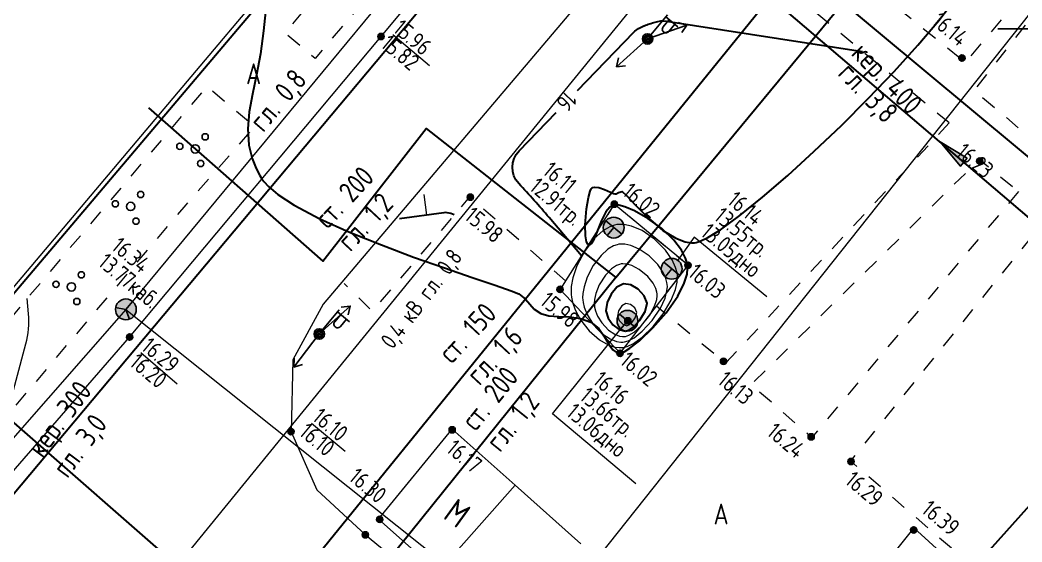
# Model space of a CAD drawing. Header units: metres. Extents: x 2491 to 4492, y 1184 to 2058.
# Drawn here: x 2693.58 to 2741.69, y 1831.62 to 1856.69 of the extents above; entities that cross this region are included whole.
import ezdxf
from ezdxf.enums import TextEntityAlignment as Align

# ---------------------------------------------------------------- set-up
doc = ezdxf.new("R2010")
doc.units = ezdxf.units.M
doc.linetypes.add('g5_01_5x1_5', pattern=[1.5, 0.75, -0.75])
for name, color, linetype, transparency in [('02_Сетка', 7, 'Continuous', 0.6), ('03_Здания и строения', 7, 'Continuous', 0.6), ('06_Инженерно-технические сооружения', 7, 'Continuous', 0.6), ('07_Объекты электропередачи', 7, 'Continuous', 0.6), ('10_Границы покрытий и угодий', 7, 'Continuous', 0.6), ('13_Растительность', 7, 'Continuous', 0.6), ('19_Горизонтали', 7, 'Continuous', 0.6), ('30_Канализация', 7, 'Continuous', 0.6), ('31_Водопровод', 7, 'Continuous', 0.6), ('32_Теплосеть', 7, 'Continuous', 0.6), ('33_Газопровод', 7, 'Continuous', 0.6), ('35_Телефон', 7, 'Continuous', 0.6), ('37_Кабель низкого напряжения', 7, 'Continuous', 0.6), ('44_Крышки колодцев', 7, 'Continuous', 0.6), ('61_Отметки высоты поверхности', 7, 'Continuous', 0.6)]:
    doc.layers.add(name, color=color, linetype=linetype, transparency=transparency)
doc.layers.add('Сети_Горизонтали.Вспомогательные', color=1, linetype='Continuous', lineweight=9)
doc.layers.add('Сети_Горизонтали.Основные', color=1, linetype='Continuous', lineweight=30)
doc.styles.add('LIKE11', font='GOST_0.TTF')
doc.styles.add('LIKE14', font='GOST_0.TTF')
doc.styles.add('LIKE17', font='GOST_0.TTF')
doc.styles.add('LIKE32', font='GOST_0.TTF')
doc.styles.add('Line_GUGK', font='GOST_0.TTF')
doc.styles.add('pragmai.shx', font='GOST_0.TTF')
doc.linetypes.add('g5_119_3', pattern='A,4,-1,[31,GUGK_2005.shx,S=0.1,R=0,X=0,Y=0],4,[31,GUGK_2005.shx,S=0.1,R=180,X=0,Y=0],-1', length=10)
doc.linetypes.add('g5_121_g', pattern='A,4,-0.4,["Г",Line_GUGK,S=1,R=0,X=0,Y=-0.5],-1.2,12', length=17.6)
doc.linetypes.add('g5_121_t', pattern='A,4,-0.4,["Т",Line_GUGK,S=1,R=0,X=0,Y=-0.5],-1.2,12', length=17.6)
doc.linetypes.add('g5_122_g', pattern='A,1,-1,1.5,-0.4,["Г",Line_GUGK,S=1,R=0,X=0,Y=-0.5],-1.5,1.5,-1,4,-1,4,-1,3', length=20.9)
doc.linetypes.add('g5_122_k', pattern='A,1,-1,1.5,-0.4,["К",Line_GUGK,S=1,R=0,X=0,Y=-0.5],-1.5,1.5,-1,4,-1,4,-1,3', length=20.9)
doc.linetypes.add('g5_122_kl', pattern='A,1,-1,1.5,-0.4,["Кл",Line_GUGK,S=1,R=0,X=0,Y=-0.5],-2.4,1.5,-1,4,-1,4,-1,3', length=21.8)
doc.linetypes.add('g5_122_t', pattern='A,1,-1,1.5,-0.4,["Т",Line_GUGK,S=1,R=0,X=0,Y=-0.5],-1.5,1.5,-1,4,-1,4,-1,3', length=20.9)
doc.linetypes.add('g5_122_v', pattern='A,1,-1,1.5,-0.4,["В",Line_GUGK,S=1,R=0,X=0,Y=-0.5],-1.5,1.5,-1,4,-1,4,-1,3', length=20.9)
doc.linetypes.add('g5_133_t', pattern='A,2,[27,GUGK_2005.shx,S=0.4,R=0,X=0,Y=0],2,-1,2,[27,GUGK_2005.shx,S=0.4,R=0,X=0,Y=0],2,-1,2,[27,GUGK_2005.shx,S=0.4,R=0,X=0,Y=0],2,-0.1,["V",Line_GUGK,S=1,R=0,X=0,Y=-0.5],-1', length=15.1)

# ---------------------------------------------------------------- blocks, each defined once
blk = doc.blocks.new('g5_115_1')
at = {"color": 0}
for points in [[(0, 0), (2, 0)], [(1.647, -0.252), (2, 0), (1.647, 0.252)]]:
    blk.add_lwpolyline(points, dxfattribs=at)
blk = doc.blocks.new('g5_330')
blk.add_hatch(color=0).paths.add_polyline_path([(0.15, 0, 1), (-0.15, 0, 1)])
at = {"color": 0}
blk.add_circle((0, 0), 0.15, dxfattribs=at)
blk = doc.blocks.new('g5_117sv')
h = blk.add_hatch(color=255)
h.paths.add_polyline_path([(-0.038, 0.461, 0.390634), (-0.463, 0, 0.11106), (-0.418, -0.198), (-0.038, 0.022)])
h.paths.add_polyline_path([(0.037, 0.022), (0.418, -0.198, 0.11106), (0.463, 0, 0.390634), (0.037, 0.461)])
h.paths.add_polyline_path([(-0.38, -0.263, 0.524447), (0.38, -0.263), (0, -0.043)])
at = {"color": 0}
for points in [[(0, 0.5), (0, 0)], [(0, 0), (-0.433, -0.25)], [(0.433, -0.25), (0, 0)]]:
    blk.add_lwpolyline(points, dxfattribs=at)
blk.add_circle((0, 0), 0.5, dxfattribs=at)
blk = doc.blocks.new('g5_110_1c')
h = blk.add_hatch(color=255)
edge = h.paths.add_edge_path()
edge.add_arc((0, 0), 0.212, 0, 360)
edge = h.paths.add_edge_path(flags=16)
edge.add_arc((0, 0), 0.0975, 0, 360)
h = blk.add_hatch(color=0)
edge = h.paths.add_edge_path()
edge.add_arc((0, 0), 0.06, 0, 360)
at = {"color": 0}
for p, q in [((0, 0.25), (0, 1.5)), ((0, 1.375), (0.75, 1.375))]:
    blk.add_line(p, q, dxfattribs=at)
blk.add_lwpolyline([(0.2, 1.375), (0.2, 0.932, 1.040016), (0.55, 0.932), (0.55, 1.375)], format="xyb", dxfattribs=at)
for radius in [0.25, 0.06]:
    blk.add_circle((0, 0), radius, dxfattribs=at)
blk = doc.blocks.new('g5_394')
at = {"color": 0}
for centre, radius in [((0, 0.75), 0.15), ((0, 0), 0.2), ((-0.65, -0.375), 0.15), ((0.65, -0.375), 0.15)]:
    blk.add_circle(centre, radius, dxfattribs=at)
blk = doc.blocks.new('g5_122_3')
blk.add_hatch(color=0).paths.add_polyline_path([(0, -0.25), (0, 0.25), (1.5, 0)])
at = {"color": 0}
blk.add_lwpolyline([(0, -0.25), (0, 0.25), (1.5, 0), (0, -0.25)], dxfattribs=at)
blk = doc.blocks.new('g5_117t')
h = blk.add_hatch(color=255)
h.paths.add_polyline_path([(-0.038, -0.038), (-0.461, -0.038, 0.367426), (-0.038, -0.461)])
h.paths.add_polyline_path([(0.037, -0.461, 0.367426), (0.461, -0.038), (0.037, -0.038)])
h.paths.add_polyline_path([(0.461, 0.037, 0.921954), (-0.461, 0.037)])
at = {"color": 0}
for points in [[(-0.5, 0), (0.5, 0)], [(0, -0.5), (0, 0)]]:
    blk.add_lwpolyline(points, dxfattribs=at)
blk.add_circle((0, 0), 0.5, dxfattribs=at)
blk = doc.blocks.new('g_scratch')
at = {"color": 0, "linetype": 'ByBlock', "lineweight": 15}
blk.add_line((0, 0), (1, 0), dxfattribs=at)
blk = doc.blocks.new('g5_012')
at = {"color": 92}
for points in [[(0, -1.5), (0, 1.5)], [(-1.5, 0), (1.5, 0)]]:
    blk.add_lwpolyline(points, dxfattribs=at)

msp = doc.modelspace()

# ---------------------------------------------------------------- linework, layer by layer
at = {"color": 7, "linetype": 'Continuous', "lineweight": 5, "flags": 128}
for points in [[(2729.433, 1843.392), (2725.955, 1846.26), (2725.163, 1845.147)], [(2723.144, 1834.408), (2719.15, 1837.777), (2722.433, 1841.851)]]:
    msp.add_lwpolyline(points, dxfattribs=at)
at = {"layer": '03_Здания и строения', "color": 7, "linetype": 'Continuous', "lineweight": 20, "flags": 128}
for points in [[(2708.114, 1879.638), (2681.342, 1847.259), (2689.946, 1839.928), (2717.162, 1872.192), (2708.114, 1879.638)], [(2710.786, 1832.718), (2714.335, 1837.043), (2717.357, 1834.349), (2720.507, 1831.521)], [(2713.659, 1830.163), (2717.357, 1834.349)], [(2713.659, 1830.163), (2710.786, 1832.718)], [(2733.959, 1820.025), (2734.754, 1820.879), (2736.261, 1822.611), (2738.617, 1825.527), (2740.822, 1828.352), (2736.491, 1832.298), (2734.243, 1829.473), (2731.889, 1826.528), (2729.773, 1823.973), (2733.959, 1820.025)]]:
    msp.add_lwpolyline(points, dxfattribs=at)
at = {"layer": '06_Инженерно-технические сооружения', "color": 7, "linetype": 'Continuous', "lineweight": 20, "flags": 128}
msp.add_lwpolyline([(2722.116, 1847.841), (2719.776, 1844.165), (2719.51, 1843.748), (2722.392, 1840.682), (2724.14, 1842.941), (2725.659, 1844.905), (2722.116, 1847.841)], dxfattribs=at)
at = {"layer": '10_Границы покрытий и угодий', "color": 7, "linetype": 'g5_01_5x1_5', "lineweight": 20, "flags": 128}
for points in [[(2681.523, 1913.586), (2675.535, 1906.371), (2667.88, 1896.826), (2659.805, 1886.837), (2653.271, 1878.576), (2661.112, 1872.228), (2672.361, 1862.893), (2679.689, 1856.825), (2686.177, 1864.573), (2692.571, 1872.321), (2700.366, 1881.796), (2706.481, 1889.078), (2720.81, 1877.036), (2721.324, 1870.968), (2714.314, 1862.619), (2707.75, 1854.834), (2706.306, 1856.068), (2708.432, 1858.588), (2707.435, 1859.455), (2718.246, 1872.165), (2707.639, 1881.118), (2681.194, 1849.304), (2674.374, 1854.828), (2663.242, 1863.649), (2654.456, 1870.826), (2648.189, 1875.832), (2642.693, 1880.102), (2646.614, 1885.108), (2649.24, 1882.938), (2654.421, 1889.414), (2660.407, 1896.311), (2665.798, 1902.752), (2671.259, 1909.088), (2670.243, 1909.943)], [(2755.381, 1845.446), (2745.818, 1853.692), (2750.911, 1860.177), (2747.262, 1863.354), (2739.392, 1853.314), (2745.161, 1848.415), (2753.867, 1840.98)], [(2744.564, 1861.271), (2738.965, 1854.654), (2735.25, 1857.63), (2734.822, 1861.121)], [(2738.201, 1851.742), (2727.25, 1860.78)], [(2685.537, 1829.116), (2692.626, 1837.281), (2701.553, 1847.818), (2704.843, 1851.563), (2702.548, 1853.495), (2689.836, 1838.482), (2681.33, 1845.728), (2674.873, 1837.795)], [(2738.201, 1851.742), (2727.452, 1840.199), (2724.14, 1842.941), (2725.659, 1844.905), (2722.116, 1847.841), (2719.776, 1844.165), (2715.166, 1848.19), (2710.502, 1842.705), (2709.14, 1844.028)], [(2741.521, 1848.451), (2731.603, 1836.637), (2728.682, 1839.174), (2739.65, 1849.988), (2741.521, 1848.451)], [(2743.11, 1847.451), (2752.668, 1839.464), (2749.764, 1835.603), (2755.607, 1830.41), (2748.705, 1822.312), (2733.466, 1835.501), (2743.11, 1847.451)]]:
    msp.add_lwpolyline(points, dxfattribs=at)
at = {"layer": '10_Границы покрытий и угодий', "color": 7, "linetype": 'Continuous', "lineweight": 20, "flags": 128}
for points in [[(2687.017, 1827.865), (2698.841, 1841.46), (2710.914, 1855.897), (2719.877, 1866.657), (2726.136, 1866.888), (2740.111, 1867.568), (2742.176, 1868.256), (2743.527, 1869.327), (2746.48, 1872.641)], [(2730.341, 1861.103), (2727.207, 1860.888), (2724.288, 1860.343), (2721.281, 1858.556), (2708.134, 1843.046), (2706.681, 1840.369), (2706.604, 1836.902), (2707.828, 1834.123), (2710.165, 1831.961), (2722.033, 1822.187), (2729.168, 1816.358), (2737.916, 1809.342), (2740.656, 1808.131), (2742.286, 1808.01), (2745.567, 1808.526), (2748.518, 1810.566), (2751.699, 1814.348)]]:
    msp.add_lwpolyline(points, dxfattribs=at)
at = {"layer": '19_Горизонтали', "color": 32, "linetype": 'Continuous', "lineweight": 30, "elevation": 16, "flags": 128}
for points in [[(2720.344, 1853.3), (2723.054, 1856.098, -0.114744), (2723.534, 1856.407), (2723.544, 1856.411, -0.010678), (2724.079, 1856.59), (2724.079, 1856.59, -0.114082), (2724.628, 1856.631), (2734.032, 1855.182)], [(2720.539, 1845.364), (2718.985, 1847.2, 0.012711), (2717.532, 1848.83), (2717.532, 1848.83, -0.400309), (2717.544, 1850.411), (2719.321, 1852.244)], [(2714.428, 1847.323), (2714.264, 1847.388, 0.129879), (2713.925, 1847.429), (2711.803, 1847.134)]]:
    msp.add_lwpolyline(points, format="xyb", dxfattribs=at)
at = {"layer": '19_Горизонтали', "color": 32, "linetype": 'Continuous', "lineweight": 20, "elevation": 16.5, "flags": 128}
msp.add_lwpolyline([(2692.929, 1837.639), (2693.864, 1841.133, 0.088539), (2693.987, 1842.573), (2693.919, 1843.304)], format="xyb", dxfattribs=at)
at = {"layer": '30_Канализация', "color": 12, "linetype": 'g5_122_k', "lineweight": 30, "flags": 128}
msp.add_lwpolyline([(2675.361, 1912.684), (2706.897, 1885.137), (2726.577, 1869.579), (2721.732, 1864.5), (2752.843, 1837.961), (2757.485, 1834.508)], dxfattribs=at)
at = {"layer": '30_Канализация', "color": 42, "linetype": 'g5_122_kl', "lineweight": 30, "flags": 128}
msp.add_lwpolyline([(2687.637, 1827.219), (2718.331, 1863.837)], dxfattribs=at)
at = {"layer": '31_Водопровод', "color": 94, "linetype": 'g5_122_v', "lineweight": 30, "flags": 128}
msp.add_lwpolyline([(2689.816, 1840.367), (2704.828, 1827.234), (2733.084, 1862.084)], dxfattribs=at)
at = {"layer": '32_Теплосеть', "color": 5, "linetype": 'g5_122_t', "lineweight": 30, "flags": 128}
msp.add_lwpolyline([(2699.748, 1852.474), (2708.117, 1845.103), (2713.077, 1851.476), (2722.194, 1844.327), (2739.18, 1864.888), (2750.126, 1856.298)], dxfattribs=at)
at = {"layer": '32_Теплосеть', "color": 5, "linetype": 'g5_121_t', "lineweight": 30, "flags": 128}
msp.add_lwpolyline([(2722.194, 1844.327), (2710.291, 1829.549), (2764.271, 1785.036), (2769.213, 1790.777)], dxfattribs=at)
at = {"layer": '33_Газопровод', "color": 132, "linetype": 'g5_121_g', "lineweight": 30, "flags": 128}
msp.add_lwpolyline([(2671.901, 1839.836), (2674.104, 1838.143), (2681.369, 1846.982), (2689.957, 1839.643), (2716.671, 1871.198)], dxfattribs=at)
at = {"layer": '33_Газопровод', "color": 132, "linetype": 'g5_122_g', "lineweight": 30, "flags": 128}
for points in [[(2716.671, 1871.198), (2750.62, 1842.931)], [(2712.557, 1800.437), (2750.62, 1842.931)]]:
    msp.add_lwpolyline(points, dxfattribs=at)
at = {"layer": '35_Телефон', "color": 6, "linetype": 'g5_133_t', "lineweight": 20, "flags": 128}
for points in [[(2717.327, 1897.732), (2733.348, 1884.718), (2698.664, 1842.789), (2687.456, 1830.004), (2676.277, 1833.712)], [(2698.664, 1842.789), (2753.139, 1799.328), (2758.936, 1806.448)]]:
    msp.add_lwpolyline(points, dxfattribs=at)
at = {"layer": '37_Кабель низкого напряжения', "color": 1, "linetype": 'g5_119_3', "lineweight": 20, "flags": 128}
for points in [[(2709.163, 1924.267), (2696.502, 1908.58), (2737.612, 1875.269), (2688.064, 1814.474), (2693.037, 1810.512)], [(2699.039, 1802.785), (2757.131, 1875.979), (2745.658, 1885.544), (2749.748, 1890.274)]]:
    msp.add_lwpolyline(points, dxfattribs=at)
at = {"layer": '61_Отметки высоты поверхности', "color": 7, "linetype": 'Continuous', "lineweight": 5, "flags": 128}
for points in [[(2711.485, 1855.994), (2713.234, 1854.499)], [(2699.373, 1840.715), (2701.123, 1839.22)], [(2707.568, 1837.33), (2709.199, 1835.974)]]:
    msp.add_lwpolyline(points, dxfattribs=at)
at = {"layer": 'Сети_Горизонтали.Вспомогательные', "color": 42, "linetype": 'Continuous', "lineweight": 9, "flags": 128}
for points, elevation in [([(2722.458, 1840.955), (2722.547, 1840.965), (2722.734, 1841.014), (2723.035, 1841.157), (2723.456, 1841.456), (2723.982, 1841.965), (2724.462, 1842.573), (2724.847, 1843.224), (2725.056, 1843.738), (2725.138, 1844.101), (2725.152, 1844.326), (2725.145, 1844.431), (2725.127, 1844.552), (2725.062, 1844.797), (2724.898, 1845.163), (2724.577, 1845.634), (2724.053, 1846.16), (2723.449, 1846.572), (2722.946, 1846.787), (2722.577, 1846.865), (2722.343, 1846.872), (2722.23, 1846.86), (2722.119, 1846.838), (2721.897, 1846.758), (2721.567, 1846.564), (2721.147, 1846.186), (2720.681, 1845.575), (2720.316, 1844.876), (2720.123, 1844.302), (2720.048, 1843.886), (2720.037, 1843.625), (2720.044, 1843.501), (2720.059, 1843.379), (2720.111, 1843.132), (2720.241, 1842.764), (2720.494, 1842.288), (2720.913, 1841.752), (2721.407, 1841.322), (2721.829, 1841.084), (2722.147, 1840.981), (2722.356, 1840.955), (2722.458, 1840.955)], 15.5), ([(2722.521, 1841.218), (2722.604, 1841.228), (2722.78, 1841.28), (2723.063, 1841.429), (2723.457, 1841.74), (2723.931, 1842.256), (2724.33, 1842.849), (2724.554, 1843.331), (2724.646, 1843.674), (2724.664, 1843.884), (2724.659, 1843.983), (2724.644, 1844.079), (2724.592, 1844.274), (2724.462, 1844.565), (2724.207, 1844.94), (2723.79, 1845.358), (2723.309, 1845.686), (2722.909, 1845.857), (2722.616, 1845.919), (2722.43, 1845.924), (2722.34, 1845.915), (2722.252, 1845.897), (2722.075, 1845.834), (2721.813, 1845.679), (2721.478, 1845.378), (2721.107, 1844.892), (2720.817, 1844.337), (2720.664, 1843.88), (2720.605, 1843.55), (2720.596, 1843.342), (2720.601, 1843.243), (2720.616, 1843.126), (2720.671, 1842.891), (2720.811, 1842.541), (2721.083, 1842.1), (2721.523, 1841.634), (2721.919, 1841.368), (2722.224, 1841.25), (2722.424, 1841.219), (2722.521, 1841.218)], 15), ([(2722.584, 1841.481), (2722.658, 1841.491), (2722.817, 1841.544), (2723.074, 1841.698), (2723.424, 1842.012), (2723.819, 1842.513), (2724.053, 1842.944), (2724.154, 1843.256), (2724.176, 1843.446), (2724.172, 1843.535), (2724.159, 1843.621), (2724.107, 1843.794), (2723.976, 1844.052), (2723.721, 1844.376), (2723.316, 1844.712), (2722.962, 1844.896), (2722.698, 1844.967), (2722.53, 1844.977), (2722.45, 1844.97), (2722.371, 1844.953), (2722.214, 1844.891), (2721.982, 1844.735), (2721.694, 1844.436), (2721.396, 1843.966), (2721.233, 1843.559), (2721.166, 1843.261), (2721.154, 1843.073), (2721.158, 1842.985), (2721.169, 1842.898), (2721.211, 1842.723), (2721.314, 1842.463), (2721.516, 1842.136), (2721.843, 1841.79), (2722.137, 1841.592), (2722.364, 1841.505), (2722.512, 1841.481), (2722.584, 1841.481)], 14.5), ([(2722.711, 1842.006), (2722.75, 1842.013), (2722.835, 1842.055), (2722.969, 1842.17), (2723.124, 1842.379), (2723.199, 1842.638), (2723.096, 1842.856), (2722.891, 1843.027), (2722.67, 1843.079), (2722.473, 1842.957), (2722.322, 1842.719), (2722.273, 1842.469), (2722.354, 1842.249), (2722.52, 1842.073), (2722.711, 1842.006)], 13.5)]:
    msp.add_lwpolyline(points, close=True, dxfattribs=dict(at, elevation=elevation))
at = {"layer": 'Сети_Горизонтали.Основные', "color": 40, "linetype": 'Continuous', "lineweight": 30, "elevation": 16, "flags": 128}
msp.add_lwpolyline([(2705.372, 1857.087), (2705.264, 1856.174), (2705.119, 1855.06), (2704.93, 1854.053), (2704.738, 1853.133), (2704.586, 1852.277), (2704.514, 1851.463), (2704.565, 1850.67), (2704.72, 1850.036), (2704.919, 1849.554), (2705.095, 1849.227), (2705.197, 1849.061), (2705.283, 1848.938), (2705.507, 1848.69), (2705.959, 1848.31), (2706.751, 1847.793), (2707.982, 1847.142), (2709.404, 1846.5), (2710.931, 1845.882), (2712.477, 1845.303), (2713.959, 1844.779), (2715.29, 1844.324), (2716.387, 1843.954), (2717.165, 1843.684), (2717.537, 1843.53), (2717.845, 1843.278), (2718.057, 1843.033), (2718.272, 1842.801), (2718.593, 1842.591), (2718.978, 1842.487), (2719.451, 1842.45), (2719.972, 1842.424), (2720.498, 1842.352), (2720.986, 1842.178), (2721.368, 1841.864), (2721.64, 1841.471), (2721.863, 1841.085), (2722.044, 1840.842), (2722.203, 1840.728), (2722.326, 1840.694), (2722.395, 1840.693), (2722.451, 1840.702), (2722.592, 1840.757), (2722.868, 1840.924), (2723.322, 1841.282), (2723.967, 1841.896), (2724.61, 1842.631), (2725.163, 1843.42), (2725.478, 1844.042), (2725.611, 1844.481), (2725.638, 1844.752), (2725.632, 1844.88), (2725.612, 1845.004), (2725.538, 1845.255), (2725.35, 1845.628), (2724.982, 1846.112), (2724.392, 1846.672), (2723.731, 1847.153), (2723.079, 1847.523), (2722.617, 1847.718), (2722.333, 1847.795), (2722.182, 1847.81), (2722.12, 1847.805), (2722.043, 1847.785), (2721.899, 1847.697), (2721.709, 1847.472), (2721.495, 1847.058), (2721.273, 1846.491), (2721.114, 1846.114), (2720.998, 1845.938), (2720.919, 1845.893), (2720.878, 1845.897), (2720.84, 1845.921), (2720.78, 1846.03), (2720.727, 1846.315), (2720.717, 1846.851), (2720.78, 1847.613), (2720.871, 1848.161), (2720.954, 1848.461), (2721.012, 1848.582), (2721.041, 1848.614), (2721.082, 1848.637), (2721.182, 1848.657), (2721.368, 1848.637), (2721.642, 1848.552), (2721.94, 1848.421), (2722.076, 1848.353), (2722.139, 1848.341), (2722.202, 1848.334), (2722.313, 1848.402), (2722.499, 1848.459), (2722.697, 1848.265), (2723.129, 1847.791), (2723.734, 1847.183), (2724.45, 1846.585), (2725.063, 1846.209), (2725.524, 1846.037), (2725.826, 1845.991), (2725.973, 1845.992), (2726.052, 1846.004), (2726.242, 1846.062), (2726.602, 1846.236), (2727.211, 1846.615), (2728.146, 1847.299), (2729.237, 1848.181), (2730.441, 1849.222), (2731.717, 1850.383), (2733.021, 1851.628), (2734.313, 1852.916), (2735.55, 1854.211), (2736.69, 1855.474), (2737.692, 1856.667), (2738.512, 1857.751)], dxfattribs=at)
at = {"layer": 'Сети_Горизонтали.Основные', "color": 40, "linetype": 'Continuous', "lineweight": 30, "elevation": 14, "flags": 128}
msp.add_lwpolyline([(2722.648, 1841.744), (2722.709, 1841.753), (2722.841, 1841.805), (2723.054, 1841.954), (2723.332, 1842.248), (2723.6, 1842.683), (2723.686, 1843.086), (2723.548, 1843.438), (2723.264, 1843.754), (2722.909, 1843.97), (2722.56, 1844.024), (2722.242, 1843.861), (2721.961, 1843.528), (2721.769, 1843.119), (2721.715, 1842.727), (2721.824, 1842.372), (2722.051, 1842.052), (2722.343, 1841.823), (2722.648, 1841.744)], close=True, dxfattribs=at)

# ---------------------------------------------------------------- block references
at = {"layer": '02_Сетка', "color": 92, "linetype": 'Continuous', "lineweight": 15, "ltscale": 0.5}
msp.add_blockref('g5_012', (2742.029, 1856.265), dxfattribs=at)
at = {"layer": '07_Объекты электропередачи', "color": 7, "linetype": 'Continuous', "lineweight": 20}
for name, p, rotation in [('g5_110_1c', (2723.716, 1855.778, 16.066), 320.2244407250127), ('g5_115_1', (2723.716, 1855.778, 16.066), 19.41448486668109), ('g5_115_1', (2723.716, 1855.778, 16.066), 221.9448933812999), ('g5_115_1', (2707.947, 1841.607, 16.122), 41.94488837234365), ('g5_110_1c', (2707.947, 1841.607, 16.122), 320.2655211251469), ('g5_115_1', (2707.947, 1841.607, 16.122), 232.5105949706627)]:
    msp.add_blockref(name, p, dxfattribs=dict(at, rotation=rotation))
at = {"layer": '13_Растительность', "color": 92, "linetype": 'Continuous', "lineweight": 20, "rotation": 320.2655211251469}
for p in [(2701.991, 1850.499), (2698.89, 1847.732), (2696.047, 1843.87)]:
    msp.add_blockref('g5_394', p, dxfattribs=at)
at = {"layer": '19_Горизонтали', "color": 32, "linetype": 'Continuous', "lineweight": -3, "rotation": 97.90471020452816}
msp.add_blockref('g_scratch', (2713.121, 1847.317, 16), dxfattribs=at)
at = {"layer": '30_Канализация', "color": 7, "linetype": 'Continuous', "lineweight": 20, "rotation": 139.5351230071061}
msp.add_blockref('g5_122_3', (2738.898, 1849.857), dxfattribs=at)
at = {"layer": '44_Крышки колодцев', "color": 7, "linetype": 'Continuous', "lineweight": 20, "rotation": 320.2244407250127}
for name, p in [('g5_117t', (2722.088, 1846.716, 16.106)), ('g5_117t', (2724.873, 1844.739, 16.145)), ('g5_117sv', (2698.664, 1842.789, 16.341)), ('g5_117t', (2722.746, 1842.241, 16.157))]:
    msp.add_blockref(name, p, dxfattribs=at)
at = {"layer": '61_Отметки высоты поверхности', "color": 7, "linetype": 'Continuous', "lineweight": 20}
for p, rotation in [((2710.914, 1855.897, 15.821), 320.2244407250127), ((2738.809, 1854.86), 320.1837874390728), ((2739.661, 1849.914), 320.1837874390728), ((2715.205, 1848.179), 320.1837874390728), ((2722.116, 1847.841, 16.019), 320.2244407250127), ((2725.659, 1844.905, 16.028), 320.2244407250127), ((2719.51, 1843.748, 15.979), 320.2244407250127), ((2722.767, 1842.24, 13.056), 320.2244407250127), ((2698.841, 1841.46, 16.199), 320.2244407250127), ((2722.392, 1840.682, 16.02), 320.2244407250127), ((2727.359, 1840.292), 320.1837874390728), ((2706.591, 1836.92), 320.1837874390728), ((2714.329, 1837.004), 320.1837874390728), ((2731.567, 1836.666), 320.1837874390728), ((2733.477, 1835.482), 320.1837874390728), ((2710.849, 1832.704), 320.1837874390728), ((2710.165, 1831.961, 16.193), 320.2244407250127), ((2736.493, 1832.198), 320.1837874390728)]:
    msp.add_blockref('g5_330', p, dxfattribs=dict(at, rotation=rotation))

# ---------------------------------------------------------------- texts
at = {"color": 7, "linetype": 'Continuous', "lineweight": 15, "ltscale": 0.5, "style": 'LIKE11'}
for s, p in [('16.11', (2718.621, 1849.336)), ('12.91тр.', (2717.981, 1848.568)), ('16.14', (2727.483, 1847.913)), ('13.55тр.', (2726.843, 1847.145)), ('13.05дно', (2726.203, 1846.376)), ('16.34', (2697.908, 1845.709)), ('13.77каб.', (2697.268, 1844.94)), ('16.16', (2721.03, 1839.271)), ('13.66тр.', (2720.39, 1838.502)), ('13.06дно', (2719.75, 1837.734))]:
    msp.add_text(s, height=0.8, rotation=320.2244, dxfattribs=at).set_placement(p)
at = {"layer": '03_Здания и строения', "color": 7, "linetype": 'Continuous', "lineweight": 15, "style": 'LIKE14'}
msp.add_text('М', height=1.2, rotation=324.1028, dxfattribs=at).set_placement((2713.835, 1832.791))
at = {"layer": '10_Границы покрытий и угодий', "color": 7, "linetype": 'Continuous', "lineweight": 15, "style": 'LIKE11'}
for p in [(2704.433, 1853.605), (2726.881, 1832.463)]:
    msp.add_text('А', height=1, dxfattribs=at).set_placement(p)
at = {"layer": '19_Горизонтали', "color": 32, "linetype": 'Continuous', "lineweight": 15, "style": 'pragmai.shx'}
msp.add_text('16', height=0.8, rotation=225.9079, dxfattribs=at).set_placement((2719.832, 1852.772, 16), align=Align.MIDDLE_CENTER)
at = {"layer": '30_Канализация', "color": 12, "linetype": 'Continuous', "lineweight": 15, "style": 'LIKE32'}
for s, p in [('кер. 400', (2733.442, 1855.038)), ('гл. 3,8', (2732.798, 1854.074))]:
    msp.add_text(s, height=1, rotation=313.5885, dxfattribs=at).set_placement(p)
at = {"layer": '30_Канализация', "color": 42, "linetype": 'Continuous', "lineweight": 15, "style": 'LIKE32'}
for s, p in [('кер. 300', (2694.653, 1835.603)), ('гл. 3,0', (2695.857, 1834.632))]:
    msp.add_text(s, height=1, rotation=53.3085, dxfattribs=at).set_placement(p)
at = {"layer": '31_Водопровод', "color": 94, "linetype": 'Continuous', "lineweight": 15, "style": 'LIKE32'}
for s, p in [('ст. 150', (2714.308, 1840.133)), ('гл. 1,6', (2715.639, 1839.083))]:
    msp.add_text(s, height=1, rotation=46.9063, dxfattribs=at).set_placement(p)
at = {"layer": '32_Теплосеть', "color": 5, "linetype": 'Continuous', "lineweight": 15, "style": 'LIKE32'}
for s, rotation, p in [('ст. 200', 46.9063, (2708.354, 1846.611)), ('гл. 1,2', 46.9063, (2709.442, 1845.511)), ('ст. 200', 51.1802, (2715.463, 1836.893)), ('гл. 1,2', 51.1802, (2716.63, 1835.877))]:
    msp.add_text(s, height=1, rotation=rotation, dxfattribs=at).set_placement(p)
at = {"layer": '35_Телефон', "color": 6, "linetype": 'Continuous', "lineweight": 15, "style": 'LIKE32'}
msp.add_text('гл. 0,8', height=1, rotation=49.5749, dxfattribs=at).set_placement((2705.256, 1851.248))
at = {"layer": '37_Кабель низкого напряжения', "color": 1, "linetype": 'Continuous', "lineweight": 15, "style": 'LIKE32'}
msp.add_text('0,4 кВ гл. 0,8', height=0.8, rotation=52.7486, dxfattribs=at).set_placement((2711.471, 1840.826))
at = {"layer": '61_Отметки высоты поверхности', "color": 7, "linetype": 'Continuous', "lineweight": 15, "ltscale": 0.5, "style": 'LIKE17'}
for s, rotation, p in [('15.96', 320.2244, (2711.434, 1856.163)), ('16.14', 320.1838, (2737.297, 1856.518, -14.745)), ('15.82', 320.2244, (2710.85, 1855.43)), ('16.23', 320.1838, (2738.465, 1850.226)), ('16.02', 320.2244, (2722.449, 1848.323)), ('15.98', 320.1838, (2714.863, 1847.163, -14.745)), ('16.03', 320.2244, (2725.595, 1844.437)), ('15.98', 320.2244, (2718.489, 1843.081)), ('16.29', 320.2244, (2699.345, 1840.893)), ('16.02', 320.2244, (2722.328, 1840.215)), ('16.20', 320.2244, (2698.777, 1840.132)), ('16.13', 320.1838, (2727.017, 1839.276, -14.745)), ('16.10', 320.1838, (2707.556, 1837.505, -14.745)), ('16.10', 320.1838, (2706.925, 1836.791, -14.745)), ('16.24', 320.1838, (2729.38, 1836.795, -14.745)), ('16.17', 320.1838, (2713.987, 1835.988, -14.745)), ('16.30', 320.1838, (2709.308, 1834.625, -14.745)), ('16.29', 320.1838, (2733.135, 1834.466, -14.745)), ('16.39', 320.1838, (2736.805, 1833.076, -14.745))]:
    msp.add_text(s, height=0.8, rotation=rotation, dxfattribs=at).set_placement(p)

doc.saveas('drawing.dxf')
